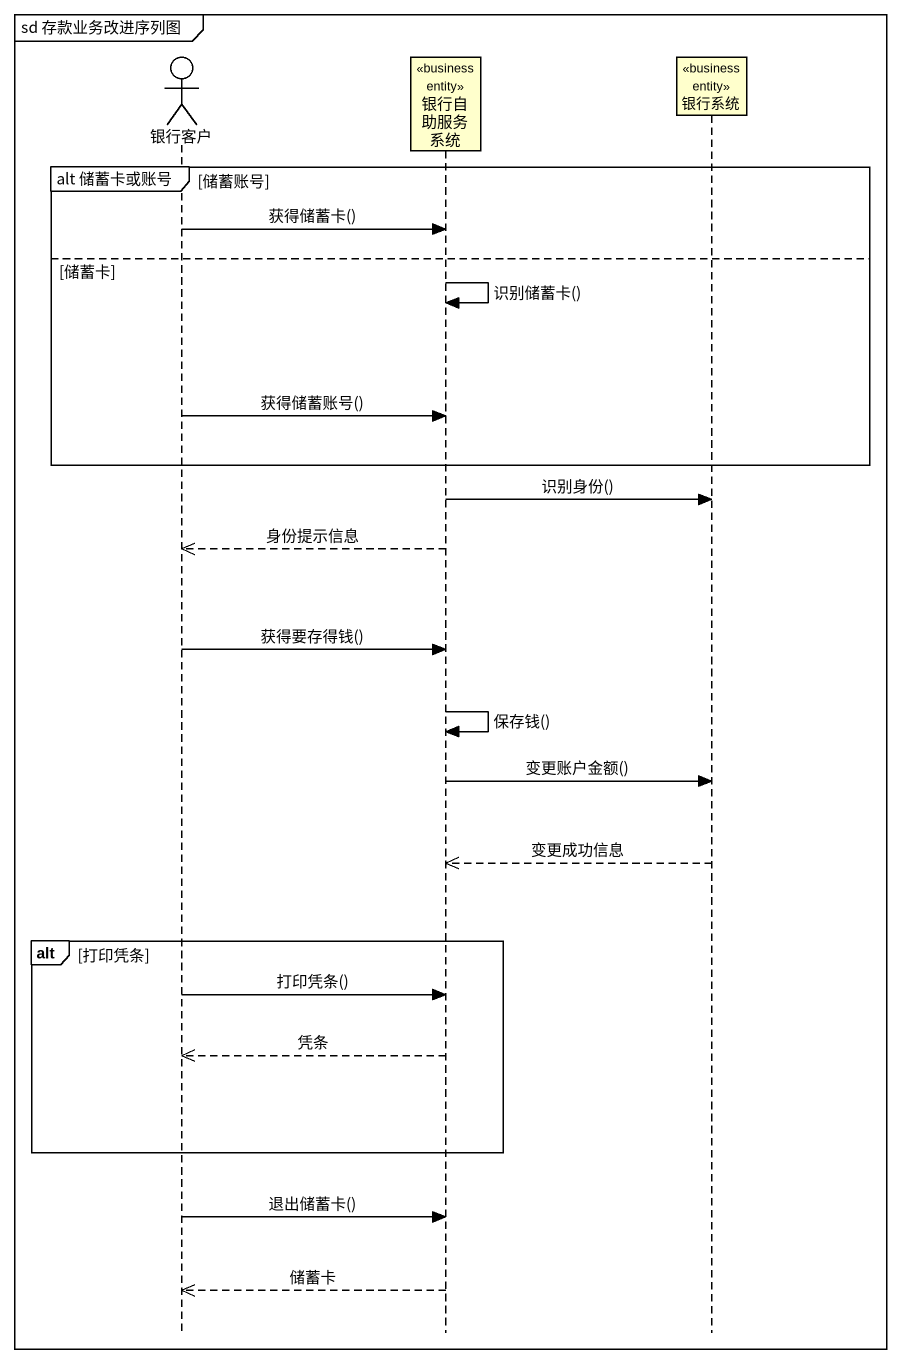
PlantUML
@startuml
mainframe sd 存款业务改进序列图
hide footbox
actor 银行客户
participant 银行自助服务系统 <<business entity>>
participant 银行系统 <<business entity>>

group alt 储蓄卡或账号 [储蓄账号]
  银行客户 -> 银行自助服务系统 : 获得储蓄卡()
else 储蓄卡
  银行自助服务系统 -> 银行自助服务系统 : 识别储蓄卡()
  银行客户 -> 银行自助服务系统 : 获得储蓄账号()
end
银行自助服务系统 -> 银行系统 : 识别身份()
银行自助服务系统 -->> 银行客户 : 身份提示信息
银行客户 -> 银行自助服务系统 : 获得要存得钱()
银行自助服务系统 -> 银行自助服务系统 : 保存钱()
银行自助服务系统 -> 银行系统 : 变更账户金额()
银行系统 -->> 银行自助服务系统 : 变更成功信息
alt 打印凭条
  银行客户 -> 银行自助服务系统 : 打印凭条()
  银行自助服务系统 -->> 银行客户 : 凭条
end
银行客户 -> 银行自助服务系统 : 退出储蓄卡()
银行自助服务系统 -->> 银行客户 : 储蓄卡
@enduml
